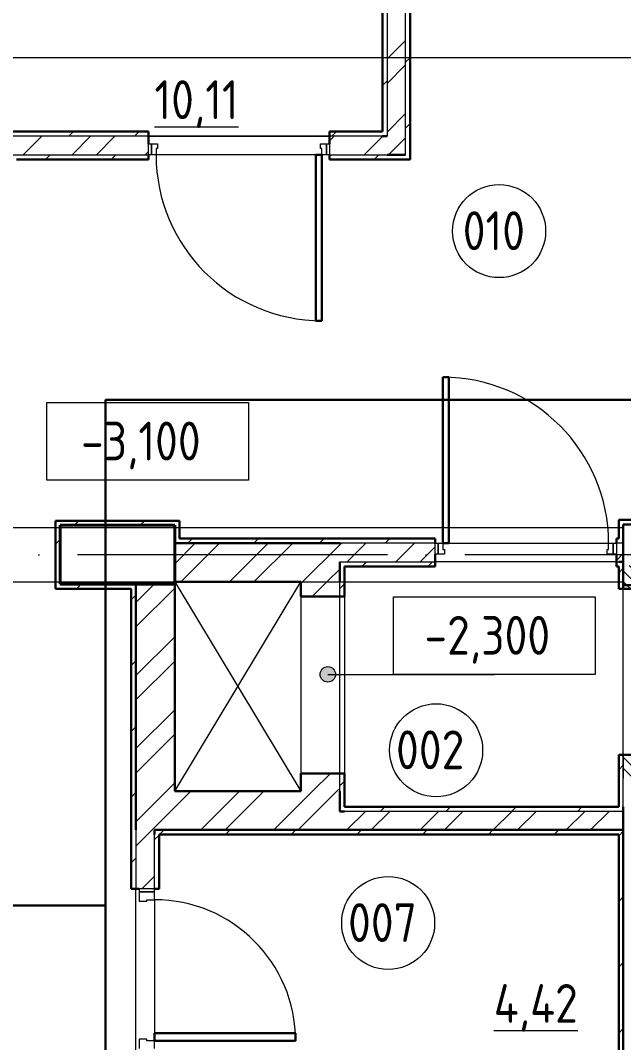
# Model space of a CAD drawing. Header units: millimetres. Extents: x -325553 to 627452, y -28539 to 738858.
# Drawn here: x -185055 to -181163, y 649826 to 656419 of the extents above; entities that cross this region are included whole.
import ezdxf

# ---------------------------------------------------------------- set-up
doc = ezdxf.new("R2010")
doc.units = ezdxf.units.MM
for name, pattern in [('ADSK_Линия сетки', [25, 20, -2.5, 0, -2.5]), ('ADSK_Сверху', [450, 300, -150]), ('ADSK_Штриховая_ш2 п1_5', [4.5, 3, -1.5]), ('Сверху', [3.96875, 2.38125, -1.5875])]:
    doc.linetypes.add(name, pattern=pattern)
for name, color, linetype, lineweight in [('RC-Линии_связи-Адресные', 5, 'Continuous', 30), ('Аннотация', 7, 'Continuous', 18), ('Двери', 252, 'Continuous', 9), ('Линии', 7, 'Continuous', 9), ('Марки помещений', 252, 'Continuous', 20), ('Несущие колонны', 252, 'Continuous', 18), ('Оси', 252, 'Continuous', 9), ('Отметки', 7, 'Continuous', 9), ('Перекрытие', 252, 'Continuous', 18), ('Стены наружные', 7, 'Continuous', 18), ('Стены штриховка', 7, 'Continuous', 9)]:
    doc.layers.add(name, color=color, linetype=linetype, lineweight=lineweight)
doc.layers.add('Узлы', color=7, linetype='Continuous')
doc.styles.add('GOST Common_2', font='', dxfattribs={"width": 0.9, "height": 250})
doc.styles.get('GOST Common_2').set_extended_font_data('GOST type B')

# ---------------------------------------------------------------- blocks, each defined once
blk = doc.blocks.new('подвал')
at = {"layer": 'Двери', "lineweight": 18, "true_color": 0x636466}
h = blk.add_hatch(dxfattribs=at)
h.set_pattern_fill('FP_1', color=251, angle=-90, style=0, pattern_type=2)
h.set_pattern_definition([(315, (-180166.95, 19506.906), (35.3553, 35.3553), [])])
h.paths.add_polyline_path([(-179972, 18821.9), (-179972, 18971.9), (-180362, 18971.9), (-180362, 18821.9)])
h.paths.add_polyline_path([(-180362, 20041.9), (-179972, 20041.9), (-179972, 20191.9), (-180362, 20191.9)])
at = {"layer": 'Отметки', "true_color": 0x636466}
h = blk.add_hatch(color=251, dxfattribs=at)
edge = h.paths.add_edge_path()
edge.add_arc((-182268.7, 19490.5), 50, 0, 360)
at = {"layer": 'Аннотация', "color": 251, "lineweight": 20, "true_color": 0x636466}
for p, q in [((-184081.5, 20743.8), (-184081.5, 21243.8)), ((-184081.5, 21243.8), (-182781.5, 21243.8)), ((-182781.5, 21243.8), (-182781.5, 20743.8)), ((-182781.5, 20743.8), (-184081.5, 20743.8)), ((-181844.3, 19490.5), (-181844.3, 19990.5)), ((-181844.3, 19990.5), (-180544.3, 19990.5)), ((-180544.3, 19990.5), (-180544.3, 19490.5)), ((-180544.3, 19490.5), (-181844.3, 19490.5))]:
    blk.add_line(p, q, dxfattribs=at)
at = {"layer": 'Двери', "color": 251, "true_color": 0x636466}
for p, q in [((-183427, 22911.9), (-183407, 22911.9)), ((-183427, 22841.9), (-183427, 22911.9)), ((-183407, 22841.9), (-183407, 22911.9)), ((-183407, 22911.9), (-183367, 22911.9)), ((-183407, 22911.9), (-183407, 22841.9)), ((-183377, 22881.9), (-183377, 22841.9)), ((-183367, 22881.9), (-183377, 22881.9)), ((-183367, 22911.9), (-183367, 22881.9)), ((-182317, 22911.9), (-182277, 22911.9)), ((-182317, 22881.9), (-182317, 22911.9)), ((-182307, 22881.9), (-182317, 22881.9)), ((-182307, 22841.9), (-182307, 22881.9)), ((-182277, 22911.9), (-182277, 22841.9)), ((-182277, 22841.9), (-182277, 22911.9)), ((-182277, 22911.9), (-182257, 22911.9)), ((-182257, 22911.9), (-182257, 22841.9)), ((-183407, 22841.9), (-183427, 22841.9)), ((-183377, 22841.9), (-183407, 22841.9)), ((-182277, 22841.9), (-182307, 22841.9)), ((-182257, 22841.9), (-182277, 22841.9)), ((-181577, 20336.9), (-181557, 20336.9)), ((-181577, 20266.9), (-181577, 20336.9)), ((-181557, 20336.9), (-181527, 20336.9)), ((-181557, 20266.9), (-181557, 20336.9)), ((-181557, 20336.9), (-181557, 20266.9)), ((-181527, 20336.9), (-181527, 20296.9)), ((-180457, 20336.9), (-180427, 20336.9)), ((-180457, 20296.9), (-180457, 20336.9)), ((-180427, 20336.9), (-180427, 20266.9)), ((-180427, 20336.9), (-180407, 20336.9)), ((-180427, 20266.9), (-180427, 20336.9)), ((-180407, 20336.9), (-180407, 20266.9)), ((-181557, 20266.9), (-181577, 20266.9)), ((-181517, 20266.9), (-181557, 20266.9)), ((-181527, 20296.9), (-181517, 20296.9)), ((-181517, 20296.9), (-181517, 20266.9)), ((-180467, 20296.9), (-180457, 20296.9)), ((-180467, 20266.9), (-180467, 20296.9)), ((-180427, 20266.9), (-180467, 20266.9)), ((-180407, 20266.9), (-180427, 20266.9)), ((-183387, 18106.9), (-183487, 18106.9)), ((-183487, 18106.9), (-183487, 18086.9)), ((-183487, 18086.9), (-183487, 18026.9)), ((-183387, 18086.9), (-183487, 18086.9)), ((-183487, 18086.9), (-183387, 18086.9)), ((-183387, 18086.9), (-183387, 18106.9)), ((-183387, 18036.9), (-183387, 18086.9)), ((-183487, 18026.9), (-183437, 18026.9)), ((-183437, 18026.9), (-183437, 18036.9)), ((-183437, 18036.9), (-183387, 18036.9)), ((-183437, 17136.9), (-183487, 17136.9)), ((-183487, 17136.9), (-183487, 17076.9)), ((-183437, 17126.9), (-183437, 17136.9)), ((-183387, 17126.9), (-183437, 17126.9)), ((-183387, 17076.9), (-183387, 17126.9))]:
    blk.add_line(p, q, dxfattribs=at)
at = {"layer": 'Двери', "color": 251, "lineweight": 30, "true_color": 0x636466}
for p, q in [((-182347, 21771.9), (-182347, 22841.9)), ((-182347, 22841.9), (-182307, 22841.9)), ((-182307, 22841.9), (-182307, 21771.9)), ((-182307, 21771.9), (-182347, 21771.9)), ((-181527, 21406.9), (-181487, 21406.9)), ((-181527, 20336.9), (-181527, 21406.9)), ((-181487, 21406.9), (-181487, 20336.9)), ((-181487, 20336.9), (-181527, 20336.9)), ((-183387, 17176.9), (-183387, 17126.9)), ((-182477, 17176.9), (-183387, 17176.9)), ((-182477, 17126.9), (-182477, 17176.9)), ((-183387, 17126.9), (-182477, 17126.9))]:
    blk.add_line(p, q, dxfattribs=at)
at = {"layer": 'Двери', "color": 251, "linetype": 'ADSK_Штриховая_ш2 п1_5', "true_color": 0x636466}
for p, q in [((-180362, 20191.9), (-180362, 20041.9)), ((-180362, 20041.9), (-179972, 20041.9)), ((-179972, 18971.9), (-180362, 18971.9)), ((-180362, 18971.9), (-180362, 18821.9))]:
    blk.add_line(p, q, dxfattribs=at)
at = {"layer": 'Двери', "color": 251, "true_color": 0x636466}
for centre, radius, start, end in [((-182307, 22841.9), 1070, 180, 270), ((-181527, 20336.9), 1070, 0, 90), ((-183387, 17126.9), 910, 0, 90)]:
    blk.add_arc(centre, radius, start, end, dxfattribs=at)
at = {"layer": 'Линии', "color": 251, "linetype": 'ADSK_Сверху', "ltscale": 100, "true_color": 0x636466}
for p, q in [((-188367, 23468.9), (-178221.8, 23468.9)), ((-200827, 20436.9), (-180362, 20436.9)), ((-200827, 20086.9), (-180362, 20086.9))]:
    blk.add_line(p, q, dxfattribs=at)
at = {"layer": 'Линии', "color": 251, "lineweight": 18, "ltscale": 100, "true_color": 0x636466}
for p, q in [((-183257, 20086.9), (-182442, 18736.9)), ((-183257, 18736.9), (-182442, 20086.9)), ((-182442, 20086.9), (-182442, 18736.9))]:
    blk.add_line(p, q, dxfattribs=at)
at = {"layer": 'Марки помещений', "color": 251, "true_color": 0x636466}
for centre in [(-181163.3, 22349.5), (-181569.9, 19001), (-181879.5, 17886.5)]:
    blk.add_circle(centre, 300, dxfattribs=at)
at = {"layer": 'Несущие колонны', "color": 251, "lineweight": 40, "true_color": 0x636466}
for p, q in [((-183997, 20451.9), (-183257, 20451.9)), ((-183997, 20071.9), (-183997, 20451.9)), ((-183257, 20451.9), (-183997, 20451.9)), ((-183997, 20451.9), (-183997, 20071.9)), ((-183257, 20451.9), (-183257, 20071.9)), ((-183257, 20336.9), (-183257, 20451.9)), ((-183257, 20071.9), (-183997, 20071.9)), ((-183997, 20071.9), (-183507, 20071.9)), ((-183257, 20071.9), (-183257, 20086.9))]:
    blk.add_line(p, q, dxfattribs=at)
at = {"layer": 'Несущие колонны', "color": 251, "true_color": 0x636466}
for p, q in [((-183257, 20086.9), (-183257, 20336.9)), ((-183507, 20071.9), (-183257, 20071.9))]:
    blk.add_line(p, q, dxfattribs=at)
at = {"layer": 'Оси', "color": 251, "linetype": 'ADSK_Линия сетки', "ltscale": 100, "true_color": 0x636466}
blk.add_line((-174384.1, 20261.9), (-244527.8, 20261.9), dxfattribs=at)
at = {"layer": 'Отметки', "color": 251, "lineweight": 20, "true_color": 0x636466}
blk.add_line((-182268.7, 19490.5), (-181194.3, 19490.5), dxfattribs=at)
at = {"layer": 'Отметки', "color": 251, "true_color": 0x636466}
blk.add_circle((-182268.7, 19490.5), 50, dxfattribs=at)
at = {"layer": 'Перекрытие', "color": 251, "true_color": 0x636466}
for p, q in [((-182257, 22961.9), (-183427, 22961.9)), ((-180362, 18971.9), (-180362, 20041.9)), ((-183387, 18036.9), (-183387, 17176.9))]:
    blk.add_line(p, q, dxfattribs=at)
at = {"layer": 'Стены наружные', "color": 251, "lineweight": 30, "true_color": 0x636466}
for p, q in [((-181917, 25931.9), (-181917, 22991.9)), ((-181737, 22811.9), (-181737, 23891.5)), ((-183427, 22991.9), (-185227, 22991.9)), ((-183427, 22911.9), (-183427, 22991.9)), ((-182257, 22991.9), (-182257, 22911.9)), ((-181917, 22991.9), (-182257, 22991.9)), ((-181887, 22961.9), (-181917, 22961.9)), ((-183427, 22811.9), (-183427, 22841.9)), ((-182257, 22841.9), (-182257, 22811.9)), ((-181887, 22841.9), (-181767, 22841.9)), ((-184277, 22811.9), (-183427, 22811.9)), ((-182257, 22811.9), (-181737, 22811.9)), ((-183227, 20481.9), (-184027, 20481.9)), ((-184027, 20481.9), (-184027, 20041.9)), ((-183997, 20451.9), (-183257, 20451.9)), ((-183997, 20071.9), (-183997, 20451.9)), ((-183257, 20451.9), (-183257, 20336.9)), ((-183227, 20366.9), (-183227, 20481.9)), ((-179997, 20486.9), (-180392, 20486.9)), ((-180392, 20486.9), (-180392, 20366.9)), ((-180362, 20456.9), (-179847, 20456.9)), ((-180362, 20041.9), (-180362, 20456.9)), ((-182192, 20336.9), (-183257, 20336.9)), ((-181577, 20366.9), (-183227, 20366.9)), ((-181577, 20336.9), (-181577, 20366.9)), ((-180392, 20366.9), (-180407, 20366.9)), ((-180407, 20366.9), (-180407, 20336.9)), ((-181577, 20186.9), (-181577, 20266.9)), ((-180407, 20266.9), (-180407, 20186.9)), ((-182192, 20086.9), (-182192, 20216.9)), ((-182162, 20186.9), (-181577, 20186.9)), ((-182162, 19991.9), (-182162, 20186.9)), ((-180407, 20186.9), (-180392, 20186.9)), ((-180392, 20216.9), (-180362, 20216.9)), ((-180392, 20186.9), (-180392, 20041.9)), ((-183507, 20071.9), (-183997, 20071.9)), ((-183507, 20071.9), (-183507, 18486.9)), ((-183257, 20086.9), (-182442, 20086.9)), ((-183257, 18736.9), (-183257, 20071.9)), ((-182442, 20086.9), (-182442, 19991.9)), ((-180362, 20066.9), (-177467, 20066.9)), ((-184027, 20041.9), (-183537, 20041.9)), ((-183537, 20041.9), (-183537, 18106.9)), ((-182192, 19991.9), (-182162, 19991.9)), ((-180392, 20041.9), (-179957, 20041.9)), ((-179957, 18971.9), (-180392, 18971.9)), ((-180392, 18971.9), (-180392, 18636.9)), ((-182442, 18851.9), (-182442, 18736.9)), ((-182162, 18851.9), (-182192, 18851.9)), ((-182162, 18636.9), (-182162, 18851.9)), ((-182442, 18736.9), (-183257, 18736.9)), ((-182192, 18606.9), (-182192, 18736.9)), ((-182162, 18606.9), (-182192, 18606.9)), ((-180392, 18636.9), (-182162, 18636.9)), ((-180362, 14561.9), (-180362, 18636.9)), ((-183387, 18486.9), (-180362, 18486.9)), ((-183387, 18456.9), (-183387, 18486.9)), ((-183357, 18456.9), (-180392, 18456.9)), ((-183357, 18106.9), (-183357, 18456.9)), ((-180392, 18456.9), (-180392, 17006.9)), ((-183537, 18106.9), (-183487, 18106.9)), ((-183387, 18106.9), (-183357, 18106.9))]:
    blk.add_line(p, q, dxfattribs=at)
at = {"layer": 'Стены наружные', "color": 251, "linetype": 'Continuous', "lineweight": 9, "true_color": 0x636466}
for p, q in [((-181887, 23460), (-181767, 23580)), ((-181887, 23302.9), (-181767, 23422.9)), ((-181767, 23438.5), (-181737, 23468.5)), ((-181917, 23288.5), (-181887, 23318.5)), ((-181887, 22988.6), (-181767, 23108.6)), ((-181767, 23014.2), (-181737, 23044.2)), ((-184233.8, 22841.9), (-184113.8, 22961.9)), ((-183940.6, 22961.9), (-183910.6, 22991.9)), ((-183919.5, 22841.9), (-183799.5, 22961.9)), ((-183762.3, 22841.9), (-183642.3, 22961.9)), ((-183516.3, 22961.9), (-183486.3, 22991.9)), ((-182257, 22932.9), (-182227.9, 22961.9)), ((-182243.5, 22961.9), (-182213.5, 22991.9)), ((-182033.6, 22841.9), (-181913.6, 22961.9)), ((-181876.5, 22841.9), (-181767, 22951.4)), ((-184090.6, 22811.9), (-184060.6, 22841.9)), ((-183666.3, 22811.9), (-183636.3, 22841.9)), ((-183448, 22841.9), (-183427, 22863)), ((-181969.2, 22811.9), (-181939.2, 22841.9)), ((-183905, 20451.9), (-183875, 20481.9)), ((-183480.7, 20451.9), (-183450.7, 20481.9)), ((-184027, 20329.9), (-183997, 20359.9)), ((-183257, 20204.2), (-183124.2, 20336.9)), ((-183217.1, 20086.9), (-182967.1, 20336.9)), ((-183171.4, 20336.9), (-183141.4, 20366.9)), ((-182902.8, 20086.9), (-182652.8, 20336.9)), ((-182747.2, 20336.9), (-182717.2, 20366.9)), ((-182745.6, 20086.9), (-182495.6, 20336.9)), ((-182431.3, 20086.9), (-182192, 20326.3)), ((-182322.9, 20336.9), (-182292.9, 20366.9)), ((-182192, 20326.3), (-182181.3, 20336.9)), ((-182144.2, 20216.9), (-182024.2, 20336.9)), ((-181898.6, 20336.9), (-181868.6, 20366.9)), ((-181829.9, 20216.9), (-181709.9, 20336.9)), ((-181672.7, 20216.9), (-181577, 20312.7)), ((-180407, 20225.4), (-180362, 20270.4)), ((-182048.6, 20186.9), (-182018.6, 20216.9)), ((-181624.4, 20186.9), (-181594.4, 20216.9)), ((-180392, 20146.5), (-180362, 20176.5)), ((-182274.2, 20086.9), (-182192, 20169.1)), ((-183890.7, 20041.9), (-183860.7, 20071.9)), ((-183507, 19954.2), (-183389.2, 20071.9)), ((-183507, 19797), (-183257, 20047)), ((-182442, 20076.3), (-182431.3, 20086.9)), ((-182369.2, 19991.9), (-182274.2, 20086.9)), ((-182192, 20043.6), (-182162, 20073.6)), ((-183537, 19971.4), (-183507, 20001.4)), ((-183507, 19482.7), (-183257, 19732.7)), ((-183537, 19547.1), (-183507, 19577.1)), ((-183507, 19325.6), (-183257, 19575.6)), ((-183507, 19011.3), (-183257, 19261.3)), ((-183537, 19122.9), (-183507, 19152.9)), ((-183507, 18854.1), (-183257, 19104.1)), ((-180392, 18873.8), (-180362, 18903.8)), ((-182366.9, 18736.9), (-182251.9, 18851.9)), ((-182192, 18770.8), (-182162, 18800.8)), ((-183537, 18698.6), (-183507, 18728.6)), ((-183507, 18539.8), (-183309.9, 18736.9)), ((-183402.7, 18486.9), (-183152.7, 18736.9)), ((-183309.9, 18736.9), (-183257, 18789.8)), ((-183088.4, 18486.9), (-182838.4, 18736.9)), ((-182931.2, 18486.9), (-182681.2, 18736.9)), ((-182616.9, 18486.9), (-182366.9, 18736.9)), ((-182459.8, 18486.9), (-182209.8, 18736.9)), ((-182209.8, 18736.9), (-182192, 18754.7)), ((-182145.5, 18486.9), (-182025.5, 18606.9)), ((-181988.3, 18486.9), (-181868.3, 18606.9)), ((-181931.6, 18606.9), (-181901.6, 18636.9)), ((-181674, 18486.9), (-181554, 18606.9)), ((-181516.8, 18486.9), (-181396.8, 18606.9)), ((-181507.3, 18606.9), (-181477.3, 18636.9)), ((-181202.5, 18486.9), (-181082.5, 18606.9)), ((-181083.1, 18606.9), (-181053.1, 18636.9)), ((-181045.4, 18486.9), (-180925.4, 18606.9)), ((-180731.1, 18486.9), (-180611.1, 18606.9)), ((-180658.8, 18606.9), (-180628.8, 18636.9)), ((-180573.9, 18486.9), (-180453.9, 18606.9)), ((-183507, 18382.7), (-183402.7, 18486.9)), ((-183354.4, 18456.9), (-183324.4, 18486.9)), ((-182930.1, 18456.9), (-182900.1, 18486.9)), ((-182505.9, 18456.9), (-182475.9, 18486.9)), ((-182081.6, 18456.9), (-182051.6, 18486.9)), ((-181657.3, 18456.9), (-181627.3, 18486.9)), ((-181233.1, 18456.9), (-181203.1, 18486.9)), ((-180808.8, 18456.9), (-180778.8, 18486.9)), ((-180392, 18449.5), (-180362, 18479.5)), ((-183387, 18424.3), (-183357, 18454.3)), ((-183537, 18274.3), (-183507, 18304.3)), ((-183468.4, 18106.9), (-183387, 18188.3)), ((-180392, 18025.2), (-180362, 18055.2)), ((-180392, 17601), (-180362, 17631)), ((-180392, 17176.7), (-180362, 17206.7))]:
    blk.add_line(p, q, dxfattribs=at)
at = {"layer": 'Стены наружные', "color": 251, "true_color": 0x636466}
for p, q in [((-183427, 22961.9), (-182257, 22961.9)), ((-182347, 22841.9), (-183377, 22841.9)), ((-183257, 20336.9), (-183257, 20086.9)), ((-181487, 20336.9), (-180457, 20336.9)), ((-180407, 20216.9), (-181577, 20216.9)), ((-183257, 20071.9), (-183507, 20071.9)), ((-182162, 19991.9), (-182162, 18851.9)), ((-180362, 18636.9), (-180362, 18971.9)), ((-183507, 17056.9), (-183507, 18106.9))]:
    blk.add_line(p, q, dxfattribs=at)
at = {"layer": 'Стены штриховка', "color": 251, "true_color": 0x636466}
for p, q in [((-181887, 25931.9), (-181887, 22961.9)), ((-181767, 22841.9), (-181767, 23891.5)), ((-183427, 22961.9), (-185257, 22961.9)), ((-181917, 22961.9), (-182257, 22961.9)), ((-184307, 22841.9), (-183427, 22841.9)), ((-182257, 22841.9), (-181887, 22841.9)), ((-181577, 20336.9), (-182192, 20336.9)), ((-180362, 20336.9), (-180407, 20336.9)), ((-182192, 20216.9), (-181577, 20216.9)), ((-180407, 20216.9), (-180392, 20216.9)), ((-182192, 19991.9), (-182192, 20086.9)), ((-180362, 20066.9), (-180362, 20041.9)), ((-182192, 18736.9), (-182192, 18851.9)), ((-180362, 18606.9), (-182162, 18606.9)), ((-183507, 18486.9), (-183507, 18106.9)), ((-183387, 18106.9), (-183387, 18456.9))]:
    blk.add_line(p, q, dxfattribs=at)
at = {"layer": 'Узлы', "color": 251, "lineweight": 30, "true_color": 0x636466}
for p, q in [((-182192, 19991.9), (-182442, 19991.9)), ((-182442, 18851.9), (-182192, 18851.9))]:
    blk.add_line(p, q, dxfattribs=at)
at = {"layer": 'Узлы', "color": 251, "linetype": 'Сверху', "lineweight": 9, "true_color": 0x636466}
for p, q in [((-182442, 19991.9), (-182442, 18851.9)), ((-182192, 18851.9), (-182192, 19991.9))]:
    blk.add_line(p, q, dxfattribs=at)
at = {"layer": 'Марки помещений', "color": 251, "true_color": 0x636466, "style": 'GOST Common_2', "width": 0.9}
for s, p in [('%%U10,11', (-183387.4, 23072.4)), ('010', (-181398.2, 22227.2)), ('002', (-181828.7, 18878.7)), ('007', (-182138.3, 17764.3)), ('%%U4,42', (-181198.3, 17243))]:
    blk.add_text(s, height=250, dxfattribs=at).set_placement(p)
at = {"layer": 'Отметки', "color": 251, "true_color": 0x636466, "style": 'GOST Common_2', "width": 0.9}
for s, p in [('-3,100', (-183861.3, 20870.5)), ('-2,300', (-181645.4, 19617.2))]:
    blk.add_text(s, height=250, dxfattribs=at).set_placement(p)

msp = doc.modelspace()

# ---------------------------------------------------------------- linework, layer by layer
at = {"layer": 'RC-Линии_связи-Адресные'}
for p, q in [((-181413.1, 653972.2), (-184507.1, 653972.2)), ((-184507.1, 653972.2), (-184507.1, 648714)), ((-186305.3, 650710.7), (-184507.1, 650710.7))]:
    msp.add_line(p, q, dxfattribs=at)
at = {"layer": 'RC-Линии_связи-Адресные', "color": 5}
msp.add_line((-181413.1, 653972.2), (-178470.9, 653972.2), dxfattribs=at)

# ---------------------------------------------------------------- block references
msp.add_blockref('подвал', (-802.7, 632710.4))

doc.saveas('drawing.dxf')
